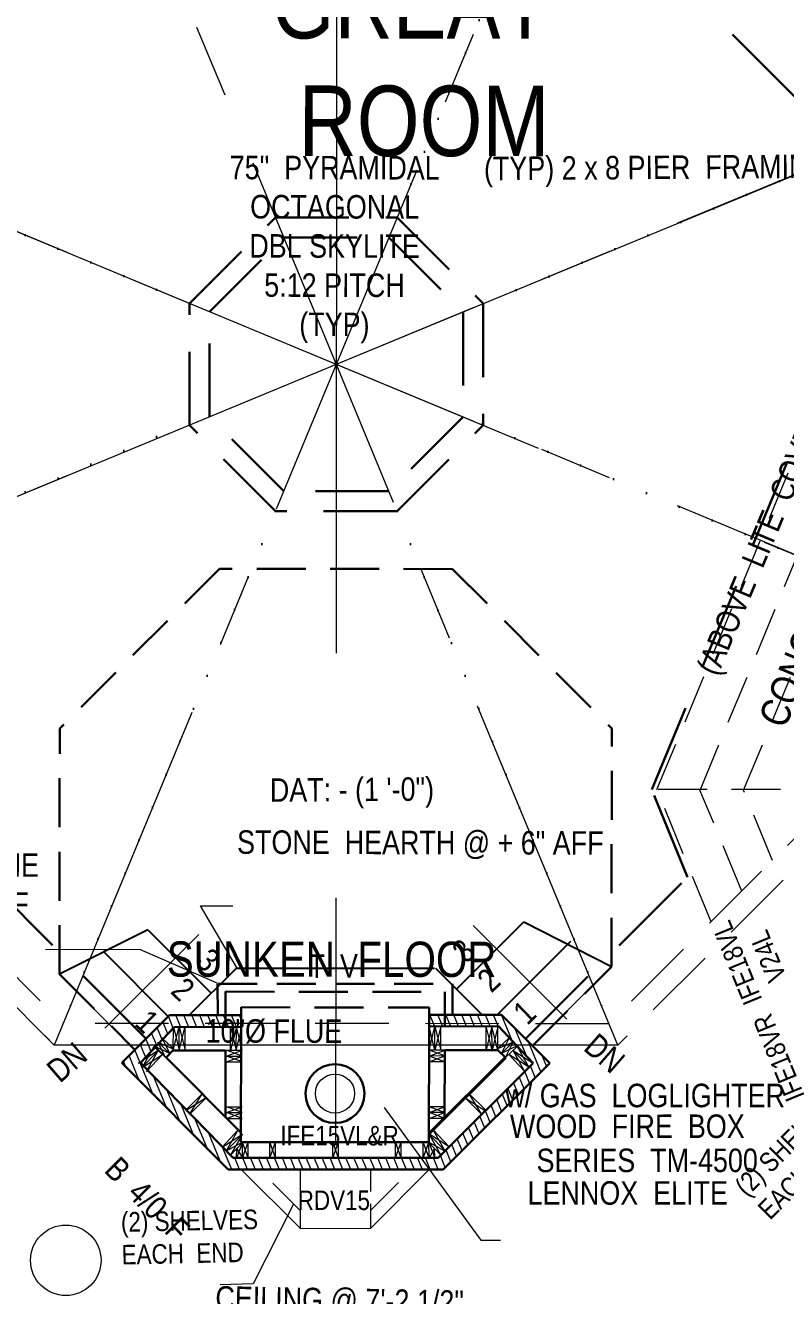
# Model space of a CAD drawing. Header units: inches. Extents: x 279 to 11006, y 233 to 7807.
# Drawn here: x 2769.3 to 2963.4, y 1911.4 to 2235.7 of the extents above; entities that cross this region are included whole.
import ezdxf

# ---------------------------------------------------------------- set-up
doc = ezdxf.new("R2010")
doc.units = ezdxf.units.IN
doc.header["$MEASUREMENT"] = 0
for name, pattern in [('ACAD_ISO07W100', [3, 0, -3]), ('CENTER', [2, 1.25, -0.25, 0.25, -0.25]), ('HIDDEN', [0.375, 0.25, -0.125])]:
    doc.linetypes.add(name, pattern=pattern)
for name, color, linetype, lineweight in [('BUILT-INS', 6, 'Continuous', 9), ('DOORS', 7, 'Continuous', 30), ('FL JOISTS', 3, 'Continuous', 20), ('GRID', 1, 'CENTER', 20), ('INT WALLS', 7, 'Continuous', 40), ('LAYOUT', 6, 'Continuous', 9), ('LITE COVE', 7, 'HIDDEN', 30), ('MASONRY', 16, 'HIDDEN', 30), ('ROOF BEAMS', 3, 'HIDDEN', 30), ('ROOFLINE', 7, 'HIDDEN', 30), ('SKYLITES', 3, 'Continuous', 30), ('WALL FRAMING', 7, 'Continuous', 30), ('WINDOWS', 5, 'Continuous', 30)]:
    doc.layers.add(name, color=color, linetype=linetype, lineweight=lineweight)
for name, color, linetype in [('CABINETS', 30, 'HIDDEN'), ('LLMASONRY', 12, 'Continuous'), ('TEXT', 250, 'Continuous'), ('WALLS', 5, 'Continuous')]:
    doc.layers.add(name, color=color, linetype=linetype)
doc.styles.add('ARCHENTLTD', font='technical.ttf', dxfattribs={"height": 0.1875})
doc.dimstyles.new('ARCHENTLTD', dxfattribs={"dimscale": 0.05, "dimtxt": 0.1875, "dimasz": 3, "dimexe": 9, "dimexo": 1, "dimgap": 2.5, "dimtad": 0, "dimdec": 1, "dimzin": 1, "dimdsep": 46, "dimlunit": 4, "dimtxsty": 'ARCHENTLTD', "dimblk": 'ARCHTICK', "dimcen": 6, "dimclrd": 256, "dimclre": 256, "dimclrt": 256, "dimaunit": 1, "dimadec": 0, "dimazin": 0, "dimtfac": 1, "dimtdec": 1, "dimtofl": 0, "dimtmove": 1, "dimatfit": 3, "dimldrblk": 'ARCHTICK', "dimfxl": 1, "dimfrac": 2, "dimtolj": 1, "dimtzin": 0, "dimlwd": 9, "dimlwe": 9, "dimarcsym": 0})
pattern_1 = [(292.444006, (16220.7323, 5785.5631), (1.73297453, 0.71583818), [])]

# ---------------------------------------------------------------- blocks, each defined once
blk = doc.blocks.new('_ArchTick')
at = {"color": 0, "linetype": 'ByBlock', "const_width": 0.15}
blk.add_lwpolyline([(-0.5, -0.5), (0.5, 0.5)], dxfattribs=at)

msp = doc.modelspace()

# ---------------------------------------------------------------- hatches: boundary and pattern name
at = {"layer": 'MASONRY', "lineweight": 9, "ltscale": 75}
h = msp.add_hatch(dxfattribs=at)
h.set_pattern_fill('ANSI31', color=256, scale=15, angle=67.5, style=0)
h.set_pattern_definition(pattern_1)
h.paths.add_polyline_path([(2821.08, 1943.62), (2848.46, 1943.61), (2848.46, 1946.61), (2822.33, 1946.62), (2801.36, 1968.06), (2796.67, 1968.07)])
h.paths.add_polyline_path([(2793.91, 1970.84), (2796.67, 1968.07), (2801.36, 1968.06), (2798.68, 1970.81), (2801.27, 1973.56), (2796.64, 1973.57)])
h.paths.add_polyline_path([(2796.64, 1973.57), (2801.27, 1973.56), (2807.3, 1979.97), (2824.39, 1980), (2824.4, 1983), (2806.05, 1982.97)])
h = msp.add_hatch(dxfattribs=at)
h.set_pattern_fill('ANSI31', color=256, scale=15, angle=67.5, style=0)
h.set_pattern_definition(pattern_1)
h.paths.add_polyline_path([(2848.46, 1943.61), (2875.99, 1943.59), (2900.45, 1968.02), (2896.2, 1968.02), (2874.75, 1946.59), (2848.46, 1946.61)])
h.paths.add_polyline_path([(2898.96, 1970.77), (2896.2, 1968.02), (2900.45, 1968.02), (2903.2, 1970.76), (2900.45, 1973.52), (2896.37, 1973.52)])
h.paths.add_polyline_path([(2896.37, 1973.52), (2900.45, 1973.52), (2890.87, 1983.11), (2872.4, 1983.08), (2872.39, 1980.08), (2890.09, 1980.18)])

# ---------------------------------------------------------------- linework, layer by layer
at = {"layer": 'BUILT-INS', "linetype": 'Continuous', "lineweight": 9, "ltscale": 0.75}
for p, q in [((2839.53, 1928.5), (2824.36, 1943.59)), ((2857.5, 1928.59), (2872.39, 1943.58)), ((2839.49, 1928.53), (2857.5, 1928.59))]:
    msp.add_line(p, q, dxfattribs=at)
at = {"layer": 'BUILT-INS', "linetype": 'HIDDEN', "lineweight": 9, "ltscale": 40}
for p, q in [((2839.53, 1933.08), (2828.97, 1943.59)), ((2857.5, 1933.2), (2867.81, 1943.58))]:
    msp.add_line(p, q, dxfattribs=at)
at = {"layer": 'BUILT-INS', "linetype": 'HIDDEN', "lineweight": 9, "ltscale": 25}
for p, q in [((2839.53, 1928.5), (2839.53, 1943.6)), ((2857.5, 1928.59), (2857.5, 1943.6))]:
    msp.add_line(p, q, dxfattribs=at)
at = {"layer": 'DOORS', "color": 7, "linetype": 'Continuous', "lineweight": 20, "ltscale": 7.5}
msp.add_circle((2779.6, 1920.41), 9, dxfattribs=at)
at = {"layer": 'FL JOISTS', "color": 7, "linetype": 'Continuous', "lineweight": 9}
msp.add_line((2902.41, 1978.84), (2918.99, 1995.4), dxfattribs=at)
at = {"layer": 'GRID', "color": 2, "lineweight": 9, "ltscale": 75}
for p, q in [((2920.61, 1975.32), (2770.82, 2337.44)), ((2926.75, 2337.37), (2776.61, 1975.39)), ((3022.47, 2221.03), (2674.75, 2077.27)), ((3022.4, 2077.1), (2674.85, 2221.33))]:
    msp.add_line(p, q, dxfattribs=at)
at = {"layer": 'GRID', "linetype": 'Continuous', "ltscale": 50}
msp.add_line((2674.83, 2077.27), (2776.61, 1975.39), dxfattribs=at)
at = {"layer": 'GRID', "ltscale": 50}
msp.add_line((2920.61, 1975.32), (2776.61, 1975.39), dxfattribs=at)
at = {"layer": 'INT WALLS', "color": 4}
msp.add_line((2872.35, 1952.67), (2891.89, 1972.19), dxfattribs=at)
at = {"layer": 'LAYOUT', "color": 6, "linetype": 'CENTER', "lineweight": 5, "ltscale": 250}
for p, q in [((2849.34, 2887.98), (2848.21, 1601.22)), ((1688.03, 2631.06), (3956.97, 1689.05)), ((1687.08, 1669.14), (2848.72, 2149.2))]:
    msp.add_line(p, q, dxfattribs=at)
at = {"layer": 'LAYOUT', "color": 6, "linetype": 'Continuous', "lineweight": 5, "ltscale": 250}
msp.add_line((2848.72, 2149.2), (4201.43, 2708.22), dxfattribs=at)
at = {"layer": 'LITE COVE', "color": 7, "linetype": 'ACAD_ISO07W100', "lineweight": 30, "ltscale": 3}
for p, q in [((2864.26, 2186.67), (2918.53, 2317.44)), ((2811.21, 2164.74), (2693.79, 2213.49)), ((2886.21, 2164.68), (3003.71, 2213.24)), ((2811.18, 2134.17), (2697.73, 2086.48)), ((2885.91, 2133.88), (2999.61, 2086.37)), ((2833.13, 2111.69), (2778.89, 1980.89)), ((2864.2, 2111.67), (2918.34, 1980.83))]:
    msp.add_line(p, q, dxfattribs=at)
at = {"layer": 'LITE COVE', "ltscale": 90}
for p, q in [((2902.18, 2281.14), (2991.86, 2191.37)), ((2929.25, 2040.63), (2982.33, 2168.69)), ((2938.39, 2018.26), (2929.25, 2040.63)), ((2800.05, 1977.02), (2758.97, 2018.2)), ((2897.03, 1976.94), (2938.39, 2018.26))]:
    msp.add_line(p, q, dxfattribs=at)
at = {"layer": 'MASONRY', "linetype": 'Continuous', "lineweight": 25, "ltscale": 50}
for p, q in [((2811.24, 1983.1), (2823.19, 1995.04)), ((2823.19, 1995.04), (2873.81, 1995.01)), ((2874.02, 1995.01), (2885.91, 1983.1))]:
    msp.add_line(p, q, dxfattribs=at)
at = {"layer": 'MASONRY', "linetype": 'HIDDEN', "lineweight": 30, "ltscale": 40}
for p, q in [((2818.36, 1990.99), (2818.4, 1982.99)), ((2818.47, 1991.01), (2878.41, 1991)), ((2878.41, 1991.01), (2878.4, 1983.09))]:
    msp.add_line(p, q, dxfattribs=at)
at = {"layer": 'MASONRY', "linetype": 'Continuous'}
for p, q in [((2793.91, 1970.84), (2806.13, 1983.05)), ((2793.91, 1970.84), (2821.08, 1943.62)), ((2821.08, 1943.62), (2875.99, 1943.59))]:
    msp.add_line(p, q, dxfattribs=at)
at = {"layer": 'MASONRY', "linetype": 'Continuous', "ltscale": 7.5}
for p, q in [((2824.4, 1983), (2806.05, 1982.97)), ((2890.87, 1983.11), (2872.4, 1983.08))]:
    msp.add_line(p, q, dxfattribs=at)
at = {"layer": 'MASONRY', "linetype": 'Continuous', "ltscale": 5}
for p, q in [((2824.4, 1983.01), (2824.39, 1980)), ((2872.4, 1983.08), (2872.39, 1980.08))]:
    msp.add_line(p, q, dxfattribs=at)
at = {"layer": 'MASONRY', "linetype": 'Continuous', "ltscale": 1.5}
msp.add_line((2903.2, 1970.76), (2890.87, 1983.11), dxfattribs=at)
at = {"layer": 'MASONRY', "linetype": 'Continuous', "ltscale": 150}
msp.add_line((2875.99, 1943.59), (2903.2, 1970.76), dxfattribs=at)
at = {"layer": 'ROOF BEAMS', "ltscale": 75}
for p, q in [((2816.33, 2162.61), (2835.3, 2181.57)), ((2835.3, 2181.57), (2862.12, 2181.55)), ((2862.12, 2181.55), (2881.09, 2162.57)), ((2816.3, 2135.79), (2816.33, 2162.61)), ((2881.09, 2162.57), (2881.06, 2135.76)), ((2835.27, 2116.82), (2816.3, 2135.79)), ((2881.06, 2135.76), (2862.09, 2116.8)), ((2862.09, 2116.8), (2835.27, 2116.82))]:
    msp.add_line(p, q, dxfattribs=at)
at = {"layer": 'ROOF BEAMS', "lineweight": 20, "ltscale": 75}
for p, q in [((2680.33, 2079.55), (2778.89, 1980.89)), ((3016.98, 2079.38), (2918.34, 1980.83)), ((2674.83, 2077.27), (2776.61, 1975.39)), ((3022.48, 2077.1), (2920.61, 1975.32)), ((2918.33, 1980.82), (2778.89, 1980.89)), ((2920.61, 1975.32), (2776.61, 1975.39))]:
    msp.add_line(p, q, dxfattribs=at)
at = {"layer": 'ROOFLINE', "color": 7, "linetype": 'HIDDEN', "lineweight": 5, "ltscale": 50}
for p, q in [((2930.6, 2040.63), (2983.29, 2167.73)), ((2941.64, 2040.49), (2991.14, 2159.91)), ((2952.73, 2040.48), (2999, 2152.09)), ((2980.88, 2040.6), (2929.25, 2040.63)), ((2944.4, 2006.86), (2930.6, 2040.63)), ((2952.25, 2014.7), (2941.57, 2040.49)), ((2960.09, 2022.54), (2952.67, 2040.48))]:
    msp.add_line(p, q, dxfattribs=at)
at = {"layer": 'SKYLITES', "linetype": 'HIDDEN', "ltscale": 75}
for p, q in [((2811.21, 2164.73), (2833.18, 2186.69)), ((2833.18, 2186.69), (2864.24, 2186.68)), ((2864.24, 2186.68), (2886.22, 2164.69)), ((2811.18, 2133.67), (2811.21, 2164.73)), ((2886.22, 2164.69), (2886.18, 2133.63)), ((2833.14, 2111.69), (2811.18, 2133.67)), ((2864.2, 2111.67), (2886.17, 2133.63)), ((2864.21, 2111.68), (2833.14, 2111.69))]:
    msp.add_line(p, q, dxfattribs=at)
at = {"layer": 'WALL FRAMING', "color": 7, "linetype": 'HIDDEN', "lineweight": 30, "ltscale": 50}
for p, q in [((2818.88, 2096.98), (2778.05, 2056.21)), ((2878.37, 2096.93), (2919.05, 2056.2)), ((2777.99, 1993.49), (2778.05, 2056.21)), ((2918.99, 1995.4), (2919.05, 2056.2)), ((2898.8, 1975.17), (2918.99, 1995.33)), ((2777.99, 1993.49), (2797.26, 1974.19))]:
    msp.add_line(p, q, dxfattribs=at)
at = {"layer": 'WALL FRAMING', "linetype": 'HIDDEN', "lineweight": 30, "ltscale": 50}
for p, q in [((2878.37, 2096.93), (2818.88, 2096.98)), ((2820.41, 1989.01), (2876.41, 1989)), ((2824.4, 1985.01), (2872.4, 1985))]:
    msp.add_line(p, q, dxfattribs=at)
at = {"layer": 'WALL FRAMING', "lineweight": 25, "ltscale": 150}
for p, q in [((2800.58, 2004.84), (2777.99, 1993.49)), ((2896.56, 2006.85), (2918.99, 1995.4)), ((2816.77, 1988.62), (2811.24, 1983.1)), ((2879.35, 1989.66), (2885.91, 1983.1))]:
    msp.add_line(p, q, dxfattribs=at)
at = {"layer": 'WALL FRAMING', "color": 7, "linetype": 'Continuous', "lineweight": 25}
for p, q in [((2800.58, 2004.84), (2816.77, 1988.62)), ((2879.35, 1989.66), (2896.56, 2006.85)), ((2889.77, 1983.11), (2908.56, 2001.87)), ((2789.35, 1999.17), (2805.76, 1982.67))]:
    msp.add_line(p, q, dxfattribs=at)
at = {"layer": 'WALL FRAMING', "color": 7, "linetype": 'Continuous', "lineweight": 9}
msp.add_line((2777.99, 1993.43), (2792.46, 1978.95), dxfattribs=at)
at = {"layer": 'WALL FRAMING', "linetype": 'HIDDEN', "lineweight": 30, "ltscale": 40}
for p, q in [((2820.41, 1989.01), (2820.39, 1979.99)), ((2876.41, 1989), (2876.39, 1980.1)), ((2824.4, 1985.01), (2824.39, 1980)), ((2872.4, 1985), (2872.39, 1980.08))]:
    msp.add_line(p, q, dxfattribs=at)
at = {"layer": 'WALL FRAMING', "linetype": 'Continuous'}
for p, q in [((2798.68, 1970.81), (2807.3, 1979.97)), ((2894.84, 1975.14), (2890.09, 1980.18)), ((2822.33, 1946.62), (2874.75, 1946.59))]:
    msp.add_line(p, q, dxfattribs=at)
at = {"layer": 'WALL FRAMING', "linetype": 'Continuous', "lineweight": 20, "ltscale": 40}
for p, q in [((2807.06, 1974.05), (2807.09, 1980.06)), ((2808.56, 1974.06), (2808.59, 1980.06)), ((2810.06, 1974.11), (2810.08, 1980.12)), ((2821.65, 1974.05), (2821.67, 1980.05)), ((2823.15, 1974.05), (2823.17, 1980.06)), ((2873.88, 1974.08), (2873.85, 1980.09)), ((2875.38, 1974.08), (2875.35, 1980.09)), ((2886.97, 1974.16), (2886.94, 1980.17)), ((2888.47, 1974.11), (2888.44, 1980.11)), ((2889.97, 1974.1), (2889.94, 1980.11)), ((2806.17, 1973.23), (2803.13, 1976.08)), ((2807.2, 1974.32), (2804.16, 1977.18)), ((2889.83, 1974.37), (2892.87, 1977.23)), ((2890.86, 1973.28), (2893.9, 1976.14)), ((2799.14, 1969.65), (2803.2, 1973.96)), ((2800.24, 1968.62), (2804.29, 1972.94)), ((2805.15, 1972.13), (2802.11, 1974.99)), ((2878.38, 1974.08), (2872.38, 1974.09)), ((2891.89, 1972.19), (2894.92, 1975.05)), ((2896.8, 1968.68), (2892.74, 1972.99)), ((2897.89, 1969.71), (2893.83, 1974.02)), ((2814.4, 1962.92), (2810.16, 1958.67)), ((2814.4, 1962.92), (2810.16, 1958.67)), ((2814.4, 1962.92), (2810.16, 1958.67)), ((2882.65, 1962.96), (2886.89, 1958.72)), ((2882.65, 1962.96), (2886.89, 1958.72)), ((2882.65, 1962.96), (2886.89, 1958.72)), ((2815.46, 1961.86), (2811.23, 1957.61)), ((2881.59, 1961.9), (2885.83, 1957.66)), ((2819.54, 1949.33), (2823.65, 1953.7)), ((2820.6, 1948.27), (2824.71, 1952.64)), ((2876.46, 1948.3), (2872.35, 1952.67)), ((2877.53, 1949.37), (2873.41, 1953.73)), ((2821.69, 1947.24), (2824.81, 1950.56)), ((2824.7, 1946.56), (2824.71, 1950.57)), ((2826.15, 1946.55), (2826.17, 1950.56)), ((2831.7, 1946.62), (2831.7, 1950.62)), ((2833.2, 1946.62), (2833.2, 1950.62)), ((2847.79, 1946.61), (2847.79, 1950.61)), ((2849.29, 1946.6), (2849.29, 1950.6)), ((2863.79, 1946.59), (2863.79, 1950.59)), ((2865.29, 1946.59), (2865.29, 1950.59)), ((2870.91, 1946.58), (2870.89, 1950.59)), ((2875.37, 1947.28), (2872.25, 1950.59)), ((2872.37, 1946.59), (2872.35, 1950.6)), ((2823.24, 1946.56), (2823.25, 1948.9)), ((2873.83, 1946.59), (2873.81, 1948.93))]:
    msp.add_line(p, q, dxfattribs=at)
at = {"layer": 'WALL FRAMING', "linetype": 'Continuous', "lineweight": 9, "ltscale": 40}
for p, q in [((2807.06, 1974.05), (2808.59, 1980.06)), ((2807.09, 1980.06), (2808.56, 1974.06)), ((2808.56, 1974.06), (2810.08, 1980.12)), ((2808.59, 1980.06), (2810.06, 1974.11)), ((2823.17, 1980.06), (2821.65, 1974.05)), ((2821.67, 1980.05), (2823.15, 1974.06)), ((2823.15, 1974.06), (2824.63, 1980.05)), ((2824.65, 1974.06), (2823.17, 1980.06)), ((2872.38, 1974.09), (2873.85, 1980.09)), ((2873.88, 1974.09), (2872.39, 1980.08)), ((2873.85, 1980.09), (2875.38, 1974.09)), ((2875.35, 1980.09), (2873.88, 1974.09)), ((2888.47, 1974.11), (2886.94, 1980.17)), ((2888.44, 1980.11), (2886.97, 1974.16)), ((2889.97, 1974.1), (2888.44, 1980.11)), ((2889.94, 1980.11), (2888.47, 1974.11)), ((2805.15, 1972.13), (2803.13, 1976.08)), ((2803.13, 1976.08), (2807.2, 1974.32)), ((2804.16, 1977.18), (2806.17, 1973.23)), ((2893.9, 1976.14), (2889.83, 1974.37)), ((2892.87, 1977.23), (2890.86, 1973.28)), ((2891.89, 1972.19), (2893.9, 1976.14)), ((2803.2, 1973.96), (2798.08, 1970.7)), ((2802.11, 1974.99), (2799.14, 1969.65)), ((2799.14, 1969.65), (2804.29, 1972.94)), ((2800.24, 1968.62), (2803.2, 1973.96)), ((2806.17, 1973.23), (2802.19, 1975.08)), ((2820.65, 1972.55), (2824.65, 1974.05)), ((2824.65, 1972.55), (2820.65, 1974.05)), ((2824.65, 1971.05), (2820.65, 1972.55)), ((2820.65, 1971.05), (2824.65, 1972.55)), ((2876.38, 1972.59), (2872.38, 1974.08)), ((2872.39, 1972.58), (2876.38, 1974.09)), ((2872.39, 1971.08), (2876.38, 1972.59)), ((2876.39, 1971.09), (2872.39, 1972.58)), ((2890.86, 1973.28), (2894.84, 1975.14)), ((2897.89, 1969.71), (2892.74, 1972.99)), ((2896.8, 1968.68), (2893.83, 1974.02)), ((2893.83, 1974.02), (2898.96, 1970.77)), ((2894.92, 1975.05), (2897.89, 1969.71)), ((2811.23, 1957.61), (2814.4, 1962.92)), ((2885.83, 1957.66), (2882.65, 1962.96)), ((2815.46, 1961.86), (2810.27, 1958.56)), ((2824.68, 1958.13), (2820.69, 1959.57)), ((2820.69, 1958.13), (2824.68, 1959.57)), ((2872.37, 1958.16), (2876.36, 1959.6)), ((2876.36, 1958.16), (2872.37, 1959.6)), ((2881.59, 1961.9), (2886.78, 1958.61)), ((2820.69, 1956.64), (2824.68, 1958.13)), ((2824.68, 1956.63), (2820.69, 1958.13)), ((2876.36, 1956.68), (2872.37, 1958.16)), ((2872.37, 1956.66), (2876.36, 1958.16)), ((2819.54, 1949.33), (2824.71, 1952.64)), ((2820.6, 1948.27), (2823.65, 1953.7)), ((2824.71, 1952.64), (2821.69, 1947.24)), ((2877.53, 1949.37), (2872.35, 1952.67)), ((2872.35, 1952.67), (2875.37, 1947.28)), ((2876.46, 1948.3), (2873.41, 1953.73)), ((2824.71, 1950.57), (2820.6, 1948.27)), ((2824.71, 1950.46), (2823.24, 1946.56)), ((2824.7, 1946.56), (2826.17, 1950.56)), ((2826.15, 1946.56), (2824.71, 1950.46)), ((2833.2, 1946.62), (2831.7, 1950.62)), ((2831.7, 1946.62), (2833.2, 1950.62)), ((2849.29, 1946.6), (2847.79, 1950.61)), ((2847.79, 1946.61), (2849.29, 1950.6)), ((2865.29, 1946.59), (2863.79, 1950.59)), ((2863.79, 1946.59), (2865.29, 1950.59)), ((2872.37, 1946.59), (2870.89, 1950.59)), ((2870.91, 1946.59), (2872.35, 1950.48)), ((2872.35, 1950.6), (2876.46, 1948.3)), ((2872.35, 1950.48), (2873.83, 1946.59)), ((2823.25, 1948.9), (2824.7, 1946.56)), ((2873.81, 1948.93), (2872.37, 1946.59))]:
    msp.add_line(p, q, dxfattribs=at)
at = {"layer": 'WALL FRAMING', "color": 4, "linetype": 'Continuous', "ltscale": 7.5}
for p, q in [((2824.39, 1980), (2807.3, 1979.97)), ((2890.09, 1980.18), (2872.39, 1980.08))]:
    msp.add_line(p, q, dxfattribs=at)
at = {"layer": 'WALL FRAMING', "color": 7, "linetype": 'Continuous', "lineweight": 30, "ltscale": 5}
for p, q in [((2824.39, 1980), (2824.35, 1950.62)), ((2872.39, 1980.08), (2872.35, 1950.59))]:
    msp.add_line(p, q, dxfattribs=at)
at = {"layer": 'WALL FRAMING', "color": 7, "lineweight": 20}
msp.add_line((2802.55, 1974.92), (2805.24, 1972.23), dxfattribs=at)
at = {"layer": 'WALL FRAMING'}
for p, q in [((2805.24, 1972.23), (2806.95, 1973.97)), ((2889.97, 1974.11), (2891.89, 1972.19))]:
    msp.add_line(p, q, dxfattribs=at)
at = {"layer": 'WALL FRAMING', "color": 4}
msp.add_line((2805.24, 1972.23), (2824.35, 1953.09), dxfattribs=at)
at = {"layer": 'WALL FRAMING', "color": 4, "ltscale": 7.5}
for p, q in [((2820.38, 1973.99), (2806.95, 1973.97)), ((2889.97, 1974.11), (2876.38, 1974.09))]:
    msp.add_line(p, q, dxfattribs=at)
at = {"layer": 'WALL FRAMING', "ltscale": 5}
for p, q in [((2820.38, 1973.99), (2820.36, 1957.09)), ((2876.38, 1974.09), (2876.36, 1956.68))]:
    msp.add_line(p, q, dxfattribs=at)
at = {"layer": 'WALL FRAMING', "color": 7, "lineweight": 20, "ltscale": 7.5}
for p, q in [((2820.65, 1974.05), (2824.65, 1974.05)), ((2820.65, 1972.55), (2824.65, 1972.55)), ((2876.38, 1974.09), (2872.38, 1974.08)), ((2876.39, 1972.59), (2872.39, 1972.58)), ((2820.65, 1971.05), (2824.65, 1971.05)), ((2876.39, 1971.09), (2872.39, 1971.08)), ((2820.68, 1959.57), (2824.68, 1959.57)), ((2876.37, 1959.6), (2872.37, 1959.6)), ((2820.68, 1958.13), (2824.68, 1958.13)), ((2820.68, 1956.63), (2824.68, 1956.63)), ((2876.37, 1958.16), (2872.37, 1958.16)), ((2876.37, 1956.66), (2872.37, 1956.66))]:
    msp.add_line(p, q, dxfattribs=at)
at = {"layer": 'WALL FRAMING', "color": 4, "linetype": 'Continuous'}
for p, q in [((2898.96, 1970.77), (2894.84, 1975.14)), ((2798.67, 1970.82), (2822.33, 1946.62)), ((2874.75, 1946.59), (2898.96, 1970.77))]:
    msp.add_line(p, q, dxfattribs=at)
at = {"layer": 'WALL FRAMING', "color": 7, "linetype": 'Continuous', "lineweight": 30}
msp.add_line((2824.35, 1950.62), (2872.35, 1950.59), dxfattribs=at)
at = {"layer": 'WALLS', "color": 7, "linetype": 'Continuous', "lineweight": 30, "ltscale": 175}
msp.add_circle((2848.36, 1962.98, -2), 7.5, dxfattribs=at)
at = {"layer": 'WALLS', "color": 7, "linetype": 'Continuous', "lineweight": 9, "ltscale": 175}
msp.add_circle((2848.36, 1962.98, -2), 5, dxfattribs=at)

# ---------------------------------------------------------------- texts
at = {"layer": 'BUILT-INS', "linetype": 'Continuous', "lineweight": 9, "ltscale": 1.5, "char_height": 5, "attachment_point": 9, "style": 'ARCHENTLTD'}
for s, insert, rotation in [('IFE18VL\\P{\\H1.999x;  }', (2961.51, 2012.71), 112.3079), ('IFE18VR\\P{\\H1.999x;  }', (2971.99, 1988.92), 112.3079), ('IFE15VL&R\\P{\\H1.999x;  }', (2864.63, 1936.33), 359.944)]:
    msp.add_mtext(s, dxfattribs=dict(at, insert=insert, rotation=rotation))
at = {"layer": 'BUILT-INS', "linetype": 'Continuous', "lineweight": 30, "ltscale": 1.5, "char_height": 5, "style": 'ARCHENTLTD'}
for s, insert, attachment_point, rotation in [('V24L\\P{\\H1.999x;  }', (2976.07, 1997.91), 7, 112.4654), ('RDV15\\P{\\H1.999x;  }', (2857.32, 1919.85), 9, 0.091)]:
    msp.add_mtext(s, dxfattribs=dict(at, insert=insert, attachment_point=attachment_point, rotation=rotation))
at = {"layer": 'BUILT-INS', "linetype": 'Continuous', "ltscale": 1.5, "char_height": 5, "attachment_point": 7, "style": 'ARCHENTLTD'}
for insert, rotation in [((2968.89, 1921), 44.8485), ((2794.19, 1905.94), 1.183)]:
    msp.add_mtext('(2) SHELVES\\PEACH  END\\P{\\H1.999x;  }', dxfattribs=dict(at, insert=insert, rotation=rotation))
at = {"layer": 'CABINETS', "color": 7, "linetype": 'Continuous', "lineweight": 30, "ltscale": 1.5, "char_height": 6, "attachment_point": 5, "style": 'ARCHENTLTD'}
for s, insert, rotation in [('(ABOVE  LITE  COVE)\\P{\\H1.333x;  }', (2963.16, 2100.06), 67.2754), ('\\P{\\H1.25x;CONC  TILE  ROOF\\P\\H1.066x;  }', (2976.25, 2092.6), 67.2753)]:
    msp.add_mtext(s, dxfattribs=dict(at, insert=insert, rotation=rotation))
at = {"layer": 'DOORS', "color": 7, "linetype": 'Continuous', "lineweight": 30, "ltscale": 1.5, "insert": (2789.02, 1906.3), "char_height": 6, "attachment_point": 9, "rotation": 314.9402, "style": 'ARCHENTLTD'}
msp.add_mtext('B  4/0  F\\P\\P{\\H1.999x;  }', dxfattribs=at)
at = {"layer": 'LLMASONRY', "color": 7, "linetype": 'Continuous', "lineweight": 30, "ltscale": 1.5, "char_height": 6, "attachment_point": 9, "rotation": 0.0191, "style": 'ARCHENTLTD'}
for s, insert in [('w/ GAS  LOGLIGHTER\\P{\\H1.999x;  }', (2963.3, 1943.43)), ('WOOD  FIRE  BOX\\P{\\H1.999x;  }', (2953.01, 1935.57)), ('SERIES  TM-4500\\P{\\H1.999x;  }', (2956.37, 1926.86)), ('LENNOX  ELITE\\P{\\H1.999x;  }', (2948.73, 1918.53))]:
    msp.add_mtext(s, dxfattribs=dict(at, insert=insert))
at = {"layer": 'TEXT', "linetype": 'Continuous', "width": 271, "attachment_point": 9, "style": 'ARCHENTLTD'}
for s, insert, char_height, rotation in [('   GREAT\\P   ROOM', (2903.18, 2202.09), 18, 359.944), ('(TYP) 2 x 8 PIER  FRAMING\\P              ', (2974.73, 2185), 6, 0.4065), ('DAT: - (1 \'-0")', (2873.69, 2035.97), 6, 0.4065), ('   \\P \\PSUNKEN  FLOOR', (2889.59, 1992.63), 9, 359.944), ('T  V', (2854.25, 1992.6, -1373.14), 6, 0.4065)]:
    msp.add_mtext(s, dxfattribs=dict(at, insert=insert, char_height=char_height, rotation=rotation))
at = {"layer": 'TEXT', "color": 7, "linetype": 'Continuous', "lineweight": 30, "insert": (2848.23, 2168.51), "char_height": 6, "attachment_point": 5, "rotation": 359.8954, "style": 'ARCHENTLTD'}
msp.add_mtext('75"  PYRAMIDAL\\POCTAGONAL\\PDBL SKYLITE\\P5:12 PITCH\\P(TYP)\\P\\P  ', dxfattribs=at)
at = {"layer": 'TEXT', "color": 7, "linetype": 'Continuous', "lineweight": 30, "ltscale": 1.5, "char_height": 6, "attachment_point": 7, "style": 'ARCHENTLTD'}
for s, insert, rotation in [('STONE  HEARTH @ + 6" AFF\\P{\\H1.999x;  }', (2823.29, 2007.01), 359.8498), ('CULTURED  STONE\\PHOOD @ + 42" AFF\\P{\\H1.999x;  }', (2707.78, 1991.3), 359.8498), ('CEILING @ 7\'-2 1/2"\\P{\\H1.999x;  }', (2817.45, 1890.65), 358.9548)]:
    msp.add_mtext(s, dxfattribs=dict(at, insert=insert, rotation=rotation))
at = {"layer": 'TEXT', "ltscale": 1.5, "insert": (2815.25, 1959.79), "char_height": 6, "attachment_point": 7, "rotation": 359.8498, "style": 'ARCHENTLTD'}
msp.add_mtext('10"%%c FLUE\\P{\\H1.999x;  }', dxfattribs=at)
at = {"layer": 'WALL FRAMING', "lineweight": 20, "ltscale": 150, "char_height": 6, "width": 14.1875, "style": 'ARCHENTLTD'}
for s, insert, attachment_point, rotation in [('3', (2881.95, 1995.91), 7, 43.8487), ('3', (2815.22, 1993.58), 9, 316.0531), ('2', (2808.85, 1986.16), 9, 316.0531), ('2', (2888.31, 1988.49), 7, 43.8487), ('1', (2897.46, 1980.23), 7, 43.8487), ('1', (2799.68, 1977.92), 9, 316.0531), ('DN', (2785.6, 1971.97), 9, 40.8635), ('DN', (2911.53, 1974.26), 7, 319.0383)]:
    msp.add_mtext(s, dxfattribs=dict(at, insert=insert, attachment_point=attachment_point, rotation=rotation))
at = {"layer": 'WINDOWS', "color": 7, "linetype": 'Continuous', "lineweight": 30, "ltscale": 1.5, "insert": (2970.73, 1877.13), "char_height": 6, "attachment_point": 7, "rotation": 41.9704, "style": 'ARCHENTLTD'}
msp.add_mtext('P  6/0  W\\P{\\H1.999x;  }', dxfattribs=at)

# ---------------------------------------------------------------- leaders
at = {"layer": 'BUILT-INS', "linetype": 'Continuous', "lineweight": 9, "ltscale": 25}
msp.add_leader([(2837.77, 1934.77), (2827.48, 1914.39), (2819.07, 1914.17)], dimstyle='ARCHENTLTD', override={"dimgap": 1, "dimtad": 0}, dxfattribs=at)
at = {"layer": 'TEXT', "color": 7, "linetype": 'Continuous', "lineweight": 9, "ltscale": 25}
for points in [[(2823.5, 1994.85), (2813.98, 2010.95), (2822.26, 2010.94)], [(2818.25, 1991.22), (2798.5, 1999.76), (2774.42, 1999.69)], [(2860.91, 1959.39), (2885.6, 1925.58), (2890.65, 1925.58)]]:
    msp.add_leader(points, dimstyle='ARCHENTLTD', override={"dimgap": 1, "dimtad": 0}, dxfattribs=at)
at = {"layer": 'WALL FRAMING', "lineweight": 20, "ltscale": 150}
for points in [[(2883.61, 2005.93), (2907.54, 1982.01)], [(2813.57, 2003.6), (2789.61, 1979.72)]]:
    msp.add_leader(points, dimstyle='ARCHENTLTD', override={"dimgap": 1, "dimtad": 0}, dxfattribs=at)

doc.saveas('drawing.dxf')
